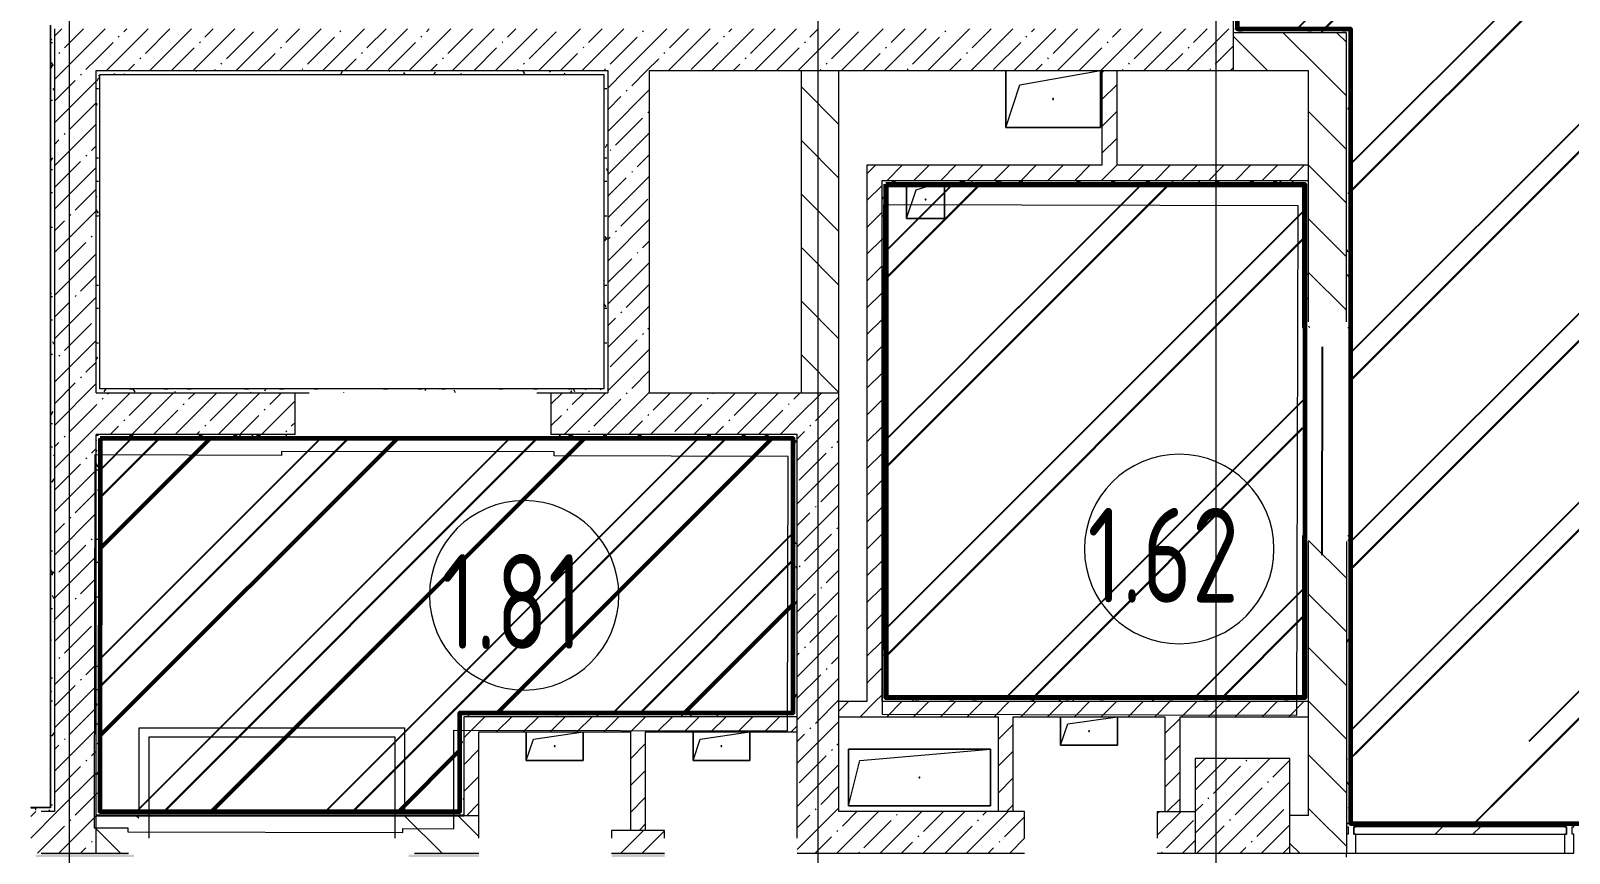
# Model space of a CAD drawing. Header units: millimetres. Extents: x -213911 to 415037, y -3642 to 107391.
# Drawn here: x 94520 to 102639, y 13264 to 17604 of the extents above; entities that cross this region are included whole.
import ezdxf

# ---------------------------------------------------------------- set-up
doc = ezdxf.new("R2010")
doc.units = ezdxf.units.MM
for name, color, linetype, lineweight in [('2)CF1', 5, 'Continuous', 30), ('7.2)Грильято', 3, 'Continuous', 50), ('7.20) Демонтаж монтаж', 5, 'Continuous', 60), ('7.5.2) Окраска опуска белая', 220, 'Continuous', 60), ('A-AREA-BNDY', 7, 'Continuous', 5), ('A-AREA-IDEN', 7, 'Continuous', 9), ('A-FLOR', 7, 'Continuous', 9), ('A-GENM', 7, 'Continuous', 9), ('A-GLAZ-CURT', 7, 'Continuous', 9), ('A-GLAZ-CURT-1', 7, 'Continuous', 5), ('A-GLAZ-CURT-2', 7, 'Continuous', 20), ('A-GLAZ-CWMG', 7, 'Continuous', 9), ('A-GLAZ-CWMG-1', 7, 'Continuous', 20), ('A-WALL', 7, 'Continuous', 5), ('I-WALL', 7, 'Continuous', 5), ('S-COLS', 7, 'Continuous', 9), ('S-COLS-1', 7, 'Continuous', 5), ('Оси', 7, 'Continuous', 9)]:
    doc.layers.add(name, color=color, linetype=linetype, lineweight=lineweight)
doc.layers.add('3) CF3 монтаж', color=152, linetype='Continuous')
doc.layers.add('A-WALL-1', color=9, linetype='Continuous', lineweight=5, true_color=0x808080)
doc.layers.add('A-WALL-FNSH-1', color=9, linetype='Continuous', lineweight=5, true_color=0x808080)
doc.styles.get("Standard").update_dxf_attribs({"font": 'arial.ttf'})
doc.styles.add('СПДС', font='ГОСТ тип А.ttf', dxfattribs={"width": 0.9})
pattern_1 = [(45, (64.7, -136.06), (-114.04925, 114.04925), []), (45, (178.75, -136.06), (-114.04925, 114.04925), [201.612, -40.322, 6.706, -33.617])]
pattern_2 = [(135, (64.7, -136.06), (-141.42136, -141.42136), [])]
pattern_3 = [(45, (64.7, -136.06), (-70.71068, 70.71068), [])]
pattern_4 = [(0, (64.7, -136.06), (243.84, 60.96), [20.117, -162.763, 20.117, -162.763, -975.36]), (0, (64.7, -136.06), (243.84, 60.96), [-365.76, 20.117, -345.643, 20.117, -162.763, -426.72]), (0, (64.7, -136.06), (243.84, 60.96), [-914.4, 20.117, -101.803, 20.117, -284.683]), (120, (156.14, -105.58), (-174.71291, 180.691634), [20.117, -162.763, 20.117, -162.763, -975.36]), (120, (156.14, -105.58), (-174.71291, 180.691634), [-365.76, 20.117, -345.643, 20.117, -162.763, -426.72]), (120, (156.14, -105.58), (-174.71291, 180.691634), [-914.4, 20.117, -101.803, 20.117, -284.683]), (240, (186.62, 16.34), (-69.12709, -241.651634), [20.117, -162.763, 20.117, -162.763, -975.36]), (240, (186.62, 16.34), (-69.12709, -241.651634), [-365.76, 20.117, -345.643, 20.117, -162.763, -426.72]), (240, (186.62, 16.34), (-69.12709, -241.651634), [-914.4, 20.117, -101.803, 20.117, -284.683])]
pattern_5 = [(45, (1705.15, -22074.2), (-498.4042, 498.4042), [])]

# ---------------------------------------------------------------- blocks, each defined once
blk = doc.blocks.new('Прямоугольный импост - Импост структурный с накладкой - 160мм Темный-V110-Объем проектирования 1 этажа')
at = {"layer": 'A-GLAZ-CWMG-1'}
for p, q in [((-50, 0), (-50, 17)), ((-50, 17), (0, 17)), ((-40, 0), (-50, 0)), ((-40, -40), (-40, 0)), ((0, 0), (-10, 0)), ((-10, 0), (-10, -40)), ((0, 17), (0, 0)), ((-50, -140), (-50, -40)), ((-50, -40), (-40, -40)), ((-10, -40), (0, -40)), ((0, -40), (0, -140)), ((0, -140), (-50, -140))]:
    blk.add_line(p, q, dxfattribs=at)
blk = doc.blocks.new('Системная панель - Стекло - 40мм-32352614-Объем проектирования 1 этажа')
at = {"layer": 'A-GLAZ-CURT-1'}
h = blk.add_hatch(dxfattribs=at)
h.set_pattern_fill('FP_130', color=256, style=0, pattern_type=2)
h.set_pattern_definition([(225, (102198.5, 13340), (565.6854, -565.6854), [400, -1200]), (225, (102598.5, 13540), (565.6854, -565.6854), [1200, -400]), (225, (101798.5, 13740), (565.6854, -565.6854), [400, -1200])])
h.paths.add_polyline_path([(560.5, 40), (-560.5, 40), (-560.5, 0), (560.5, 0)])
at = {"layer": 'A-GLAZ-CURT-2'}
for p, q in [((560.5, 40), (-560.5, 40)), ((-560.5, 40), (-560.5, 0)), ((560.5, 0), (560.5, 40)), ((-560.5, 0), (560.5, 0))]:
    blk.add_line(p, q, dxfattribs=at)
blk = doc.blocks.new('Прямоугольный импост - Импост структурный с накладкой - 160мм Темный-32352612-Объем проектирования 1 этажа')
at = {"layer": 'A-GLAZ-CWMG'}
for p, q in [((101448, 13557), (102549, 13557)), ((101448, 13400), (102549, 13400))]:
    blk.add_line(p, q, dxfattribs=at)
blk = doc.blocks.new('Прямоугольный импост - Импост структурный с накладкой - 160мм Темный-V111-Объем проектирования 1 этажа')
at = {"layer": 'A-GLAZ-CWMG-1'}
for p, q in [((-25, 0), (-25, 17)), ((-25, 17), (25, 17)), ((-15, 0), (-25, 0)), ((-15, -40), (-15, 0)), ((25, 0), (15, 0)), ((15, 0), (15, -40)), ((25, 17), (25, 0)), ((-25, -140), (-25, -40)), ((-25, -40), (-15, -40)), ((15, -40), (25, -40)), ((25, -40), (25, -140)), ((25, -140), (-25, -140))]:
    blk.add_line(p, q, dxfattribs=at)
blk = doc.blocks.new('GM_Отверстие прямоугольное _в плите_ - Отверстие-21606279-Объем проектирования 1 этажа')
at = {"layer": 'A-GENM'}
for p, q in [((-375, -150), (-375, 150)), ((-375, 150), (375, 150)), ((375, 150), (-375, 150)), ((-375, 150), (-375, -150)), ((-375, -150), (-315, 90)), ((-315, 90), (375, 150)), ((375, 150), (375, -150)), ((375, -150), (375, 150)), ((375, -150), (-375, -150)), ((-375, -150), (375, -150))]:
    blk.add_line(p, q, dxfattribs=at)
for start, end in [(360, 180), (180, 360)]:
    blk.add_arc((0, 0), 2.5, start, end, dxfattribs=at)
blk = doc.blocks.new('GM_Отверстие прямоугольное _в плите_ - Отверстие-21610241-Объем проектирования 1 этажа')
at = {"layer": 'A-GENM'}
for p, q in [((-250, -150), (-250, 150)), ((-250, 150), (-250, -150)), ((-175, 75), (250, 150)), ((250, 150), (250, -150)), ((250, -150), (250, 150)), ((-250, -150), (-175, 75)), ((250, -150), (-250, -150)), ((-250, -150), (250, -150))]:
    blk.add_line(p, q, dxfattribs=at)
for start, end in [(360, 180), (180, 360)]:
    blk.add_arc((0, 0), 2.5, start, end, dxfattribs=at)
blk = doc.blocks.new('GM_Отверстие прямоугольное _в плите_ - Отверстие-V127-Объем проектирования 1 этажа')
at = {"layer": 'A-GENM'}
for p, q in [((-100, -100), (-100, 69)), ((-100, 69), (-100, -100)), ((-100, -100), (-50, 50)), ((-50, 50), (7, 69)), ((100, 69), (100, -100)), ((100, -100), (100, 69)), ((100, -100), (-100, -100)), ((-100, -100), (100, -100))]:
    blk.add_line(p, q, dxfattribs=at)
for start, end in [(360, 180), (180, 360)]:
    blk.add_arc((0, 0), 2.5, start, end, dxfattribs=at)
blk = doc.blocks.new('GM_Отверстие прямоугольное _в плите_ - Отверстие-21620300-Объем проектирования 1 этажа')
at = {"layer": 'A-GENM'}
for p, q in [((-150, -75), (-150, 75)), ((-150, 75), (-150, -75)), ((-150, -75), (-112.5, 37.5)), ((-112.5, 37.5), (150, 75)), ((150, 75), (150, -75)), ((150, -75), (150, 75)), ((150, -75), (-150, -75)), ((-150, -75), (150, -75))]:
    blk.add_line(p, q, dxfattribs=at)
for start, end in [(360, 180), (180, 360)]:
    blk.add_arc((0, 0), 2.5, start, end, dxfattribs=at)
blk = doc.blocks.new('BSC_Колонна _Прямоугольная - 500х500-17857564-Объем проектирования 1 этажа')
at = {"layer": 'S-COLS-1'}
h = blk.add_hatch(dxfattribs=at)
h.set_pattern_fill('FP_181', color=256, style=0, pattern_type=2)
h.set_pattern_definition([(45, (-100850, -13650), (-114.04925, 114.04925), []), (45, (-100735.95, -13650), (-114.04925, 114.04925), [201.613, -40.323, 6.706, -33.617])])
h.paths.add_polyline_path([(250, -250), (250, 250), (-250, 250), (-250, -250), (-82.7, -250)])
for p, q in [((250, 250), (-250, 250)), ((-250, 250), (-250, -250)), ((250, -250), (250, 250)), ((-250, -250), (250, -250))]:
    blk.add_line(p, q, dxfattribs=at)
blk = doc.blocks.new('Марка_Помещения - Номер-25198446-Объем проектирования 1 этажа')
at = {"layer": 'A-AREA-IDEN'}
for start, end in [(360, 180), (180, 360)]:
    blk.add_arc((0, 0), 2.5, start, end, dxfattribs=at)

msp = doc.modelspace()

# ---------------------------------------------------------------- hatches: boundary and pattern name
at = {"layer": '2)CF1'}
h = msp.add_hatch(dxfattribs=at)
h.set_pattern_fill('ANSI31', color=256, scale=222)
h.paths.add_polyline_path([(117765.4, 16067), (110485.5, 16067), (110485.5, 18963.9), (100913.2, 18963.9), (100913.2, 17613.9), (101462.7, 17593.9), (101511.7, 13502), (105598.3, 13552.6), (105614.7, 13864.9), (106135.7, 13863.9), (106135.7, 13559.3), (109914.7, 13606.1), (109914.7, 13864.9), (110485.5, 13864.9), (110485.5, 13573.4), (117765.4, 13573.4)])
h = msp.add_hatch(dxfattribs=at)
h.set_pattern_fill('ANSI31', color=256, scale=222)
h.paths.add_polyline_path([(98543.7, 15452.9), (96783.7, 15452.9), (96783.7, 14004.9), (98543.7, 14004.9)])
h.paths.add_polyline_path([(96783.7, 15452.9), (94885.7, 15452.9), (94885.7, 13484.9), (95064.7, 13484.9), (96514.7, 13484.1), (96514.7, 13484.9), (96783.7, 13484.9)])
at = {"layer": '3) CF3 монтаж'}
h = msp.add_hatch(dxfattribs=at)
h.set_pattern_fill('ANSI31', color=256, scale=222, style=0)
h.set_pattern_definition(pattern_5)
h.paths.add_polyline_path([(116191.6, 13475.5), (117461.5, 13475.5), (117595.8, 13511.6), (117595.9, 13475.5), (117860.6, 13475.5), (117860.6, 13740.3), (117824.2, 13740.3), (117860.6, 13875.5), (117860.6, 16084.5), (116191.1, 16084.5), (116191.1, 13475.5)])
h.paths.add_polyline_path([(115613.2, 13855.5), (115650.6, 13855.5), (115650.6, 14120.3), (115613.2, 14120.3), (115649.4, 14255.5), (115650.6, 14250.9), (115650.6, 16148.5), (111140.6, 16148.5), (111140.6, 13855.5), (115250.5, 13855.5), (115384.8, 13891.6), (115384.9, 13855.5)])
h.paths.add_polyline_path([(106140.6, 13855.5), (110200.5, 13855.5), (110334.8, 13891.6), (110334.9, 13855.5), (110599.6, 13855.5), (110599.6, 14120.3), (110563.2, 14120.3), (110599.6, 14255.5), (110599.6, 18975.5), (106140.6, 18975.5), (106140.6, 15438.7)])
h.paths.add_polyline_path([(105199.6, 13855.5), (105200.5, 13855.5), (105334.8, 13891.6), (105334.9, 13855.5), (105600.6, 13855.5), (105600.6, 14120.3), (105563.2, 14120.3), (105599.4, 14255.5), (105600.6, 14250.9), (105600.6, 18975.5), (100890.6, 18975.5), (100890.6, 17605.5), (101488.6, 17605.5), (101488.6, 13855.5), (104545.7, 13855.5)])
h = msp.add_hatch(dxfattribs=at)
h.set_pattern_fill('ANSI31', color=256, scale=222, style=0)
h.set_pattern_definition(pattern_5)
h.paths.add_polyline_path([(95070.6, 13475.5), (96789.6, 13476.5), (96788.9, 13596.5), (96752.5, 13731.7), (96789.6, 13731.8), (96789.6, 13996.5), (97053.4, 13996.5), (97053.4, 14032.9), (97188.6, 13996.5), (98549.6, 13996.5), (98549.6, 15444.5), (94891.6, 15444.5), (94891.6, 13476.5), (95070.6, 13476.5)])
h.paths.add_polyline_path([(96523.9, 13960.1), (96388.6, 13996.3), (96523.8, 14032.6)])
h.paths.add_polyline_path([(96752.2, 14261.3), (96788.4, 14396.5), (96824.7, 14261.3)])
at = {"layer": '7.2)Грильято'}
h = msp.add_hatch(dxfattribs=at)
h.set_pattern_fill('ANSI31', color=256, scale=220)
h.paths.add_polyline_path([(94885.7, 15452.9), (94884.7, 13484.9), (96784.7, 13483.9), (96784.7, 14004.9), (98543.7, 14004.9), (98543.7, 15452.9)])
at = {"layer": '7.20) Демонтаж монтаж', "lineweight": 25}
h = msp.add_hatch(dxfattribs=at)
h.set_pattern_fill('ANSI31', color=256, scale=222)
h.paths.add_polyline_path([(101512.7, 13420.9), (105614.7, 13420.9), (105614.7, 13843.9), (106114.7, 13843.9), (106114.7, 13463.9), (109894.7, 13463.9), (109893.7, 13864.9), (111135.7, 13864.9), (111134.7, 13450.4), (115644.2, 13463.9), (115644.2, 13863.9), (116185.7, 13864.9), (116185.7, 13484.9), (117853.7, 13484.9), (117854.7, 16093.9), (110774.7, 16093.9), (110774.7, 18442.9), (110592.7, 18442.9), (110593.7, 20548.1), (100885.7, 20548.1), (100885.7, 17614.9), (101483.7, 17614.9), (101483.7, 13420.9)])
h = msp.add_hatch(dxfattribs=at)
h.set_pattern_fill('ANSI31', color=256, scale=222)
h.paths.add_polyline_path([(94885.7, 15452.9), (94884.7, 13484.9), (96784.7, 13483.9), (96784.7, 14004.9), (98543.7, 14004.9), (98543.7, 15452.9)])
at = {"layer": 'I-WALL'}
h = msp.add_hatch(dxfattribs=at)
h.set_pattern_fill('FP_191', color=256, style=0, pattern_type=2)
h.set_pattern_definition(pattern_4)
h.paths.add_polyline_path([(94644.7, 13503.9), (94642.8, 17633.9), (94624.7, 17633.9), (94624.7, 13504.9), (94642.8, 13504)])
h = msp.add_hatch(dxfattribs=at)
h.set_pattern_fill('FP_1', color=256, style=0, pattern_type=2)
h.set_pattern_definition(pattern_1)
h.paths.add_polyline_path([(94644.7, 13483.9), (94864.7, 13483.9), (94864.7, 17613.9), (94644.7, 17613.9), (94644.7, 13636.4)])
h = msp.add_hatch(dxfattribs=at)
h.set_pattern_fill('FP_1', color=256, style=0, pattern_type=2)
h.set_pattern_definition(pattern_1)
h.paths.add_polyline_path([(95826.8, 17393.9), (100864.7, 17393.9), (100864.7, 17613.9), (94864.7, 17613.9), (94864.7, 17393.9), (95821.7, 17393.9)])
h = msp.add_hatch(dxfattribs=at)
h.set_pattern_fill('FP_191', color=256, style=0, pattern_type=2)
h.set_pattern_definition(pattern_4)
h.paths.add_polyline_path([(101262.7, 17593.9), (101462.7, 17593.9), (101462.4, 17613.9), (100884.7, 17613), (100864.7, 17593.9), (101235.7, 17593.9)])
h.paths.add_polyline_path([(100864.7, 17593.9), (100884.7, 17613.9), (100864.7, 17613.9), (100864.7, 17597.6)])
h = msp.add_hatch(dxfattribs=at)
h.set_pattern_fill('FP_23', color=256, style=0, pattern_type=2)
h.set_pattern_definition(pattern_2)
h.paths.add_polyline_path([(101003.4, 17393.9), (101462.7, 17393.9), (101462.7, 17593.9), (100864.7, 17593.9), (100864.7, 17393.9)])
h = msp.add_hatch(dxfattribs=at)
h.set_pattern_fill('FP_191', color=256, style=0, pattern_type=2)
h.set_pattern_definition(pattern_4)
h.paths.add_polyline_path([(101479.2, 13420.9), (101482.7, 13420.9), (101482.7, 14913.9), (101470.7, 14913.9), (101470.7, 14908.9), (101462.7, 14908.9), (101462.7, 13420.9)])
h.paths.add_polyline_path([(101470.7, 16038.9), (101482.7, 16038.9), (101482.7, 17613.9), (101462.7, 17613.9), (101462.7, 16068.9), (101470.7, 16068.9)])
h = msp.add_hatch(dxfattribs=at)
h.set_pattern_fill('FP_191', color=256, style=0, pattern_type=2)
h.set_pattern_definition(pattern_4)
h.paths.add_polyline_path([(94864.7, 17373.9), (97544.7, 17373.9), (97544.7, 17393.9), (94864.7, 17393.9)])
h = msp.add_hatch(dxfattribs=at)
h.set_pattern_fill('FP_191', color=256, style=0, pattern_type=2)
h.set_pattern_definition(pattern_4)
h.paths.add_polyline_path([(97544.7, 15713.9), (97564.7, 15713.9), (97564.7, 17393.9), (97544.7, 17393.9), (97544.7, 16816.4)])
h = msp.add_hatch(dxfattribs=at)
h.set_pattern_fill('FP_1', color=256, style=0, pattern_type=2)
h.set_pattern_definition(pattern_1)
h.paths.add_polyline_path([(97564.7, 15693.9), (97784.7, 15693.9), (97784.7, 17393.9), (97564.7, 17393.9), (97564.7, 16816.4)])
h = msp.add_hatch(dxfattribs=at)
h.set_pattern_fill('FP_23', color=256, style=0, pattern_type=2)
h.set_pattern_definition(pattern_2)
h.paths.add_polyline_path([(98584.7, 15693.9), (98784.7, 15693.9), (98784.7, 17393.9), (98584.7, 17393.9), (98584.7, 16816.4)])
h = msp.add_hatch(dxfattribs=at)
h.set_pattern_fill('FP_22', color=256, style=0, pattern_type=2)
h.set_pattern_definition(pattern_3)
h.paths.add_polyline_path([(100172.7, 16893.9), (100252.7, 16893.9), (100252.7, 17393.9), (100172.7, 17393.9), (100172.7, 16900.3)])
h = msp.add_hatch(dxfattribs=at)
h.set_pattern_fill('FP_23', color=256, style=0, pattern_type=2)
h.set_pattern_definition(pattern_2)
h.paths.add_polyline_path([(101462.7, 13463.9), (101462.7, 14938.9), (101262.7, 14938.9), (101262.7, 13463.9)])
h.paths.add_polyline_path([(101262.7, 16038.9), (101462.7, 16038.9), (101462.7, 17393.9), (101262.7, 17393.9), (101262.7, 16068.9)])
h = msp.add_hatch(dxfattribs=at)
h.set_pattern_fill('FP_191', color=256, style=0, pattern_type=2)
h.set_pattern_definition(pattern_4)
h.paths.add_polyline_path([(94864.7, 15693.9), (94884.7, 15693.9), (94884.7, 17373.9), (94864.7, 17373.9), (94864.7, 15713.9)])
h = msp.add_hatch(dxfattribs=at)
h.set_pattern_fill('FP_22', color=256, style=0, pattern_type=2)
h.set_pattern_definition(pattern_3)
h.paths.add_polyline_path([(98932.7, 14063.9), (99012.7, 14063.9), (99012.7, 16893.9), (98932.7, 16893.9), (98932.7, 14083.9)])
h = msp.add_hatch(dxfattribs=at)
h.set_pattern_fill('FP_22', color=256, style=0, pattern_type=2)
h.set_pattern_definition(pattern_3)
h.paths.add_polyline_path([(99032.7, 16813.9), (101262.7, 16813.9), (101262.7, 16893.9), (99012.7, 16893.9), (99012.7, 16813.9)])
h = msp.add_hatch(dxfattribs=at)
h.set_pattern_fill('FP_191', color=256, style=0, pattern_type=2)
h.set_pattern_definition(pattern_4)
h.paths.add_polyline_path([(99012.7, 16793.9), (101242.7, 16793.9), (101242.7, 16813.9), (99012.7, 16813.9), (99012.7, 16800.8)])
h = msp.add_hatch(dxfattribs=at)
h.set_pattern_fill('FP_191', color=256, style=0, pattern_type=2)
h.set_pattern_definition(pattern_4)
h.paths.add_polyline_path([(101256, 14083.9), (101262.7, 14083.9), (101262.6, 14908.9), (101254.7, 14908.9), (101254.7, 14913.9), (101242.7, 14913.9), (101242.7, 14083.9)])
h.paths.add_polyline_path([(101254.7, 16038.9), (101254.7, 16068.9), (101262.7, 16068.9), (101262.7, 16813.9), (101242.7, 16813.9), (101242.7, 16038.9)])
h = msp.add_hatch(dxfattribs=at)
h.set_pattern_fill('FP_191', color=256, style=0, pattern_type=2)
h.set_pattern_definition(pattern_4)
h.paths.add_polyline_path([(99012.7, 14063.9), (99032.7, 14063.9), (99032.7, 16793.9), (99012.7, 16793.9), (99012.7, 14083.9)])
h = msp.add_hatch(color=256, dxfattribs=at)
h.paths.add_polyline_path([(99043.7, 16793.9), (99032.7, 16793.8), (99032.7, 16782.9), (99040.9, 16791.1)])
h.paths.add_polyline_path([(100864.7, 16782.9), (101242.7, 16782.9), (101242.7, 16793.9), (99043.7, 16793.9), (99045.8, 16782.9), (100832, 16782.9)])
for points in [[(99032.7, 14083.9), (99043.7, 14083.9), (99043.7, 16793.9), (99032.7, 16782.9), (99032.7, 14094.9)], [(101242.7, 14083.9), (101242.7, 14094.9), (99043.7, 14094.9), (99043.7, 14083.9), (101231.7, 14083.9)]]:
    msp.add_hatch(color=256, dxfattribs=at).paths.add_polyline_path(points)
h = msp.add_hatch(color=256, dxfattribs=at)
h.paths.add_polyline_path([(101231.7, 14094.9), (101242.7, 14094.9), (101242.7, 14938.9), (101231.7, 14938.9), (101231.7, 14696.4)])
h.paths.add_polyline_path([(101231.7, 16038.9), (101242.7, 16038.9), (101242.7, 16782.9), (101231.7, 16782.9), (101231.7, 16042.7)])
h = msp.add_hatch(dxfattribs=at)
h.set_pattern_fill('FP_1', color=256, style=0, pattern_type=2)
h.set_pattern_definition(pattern_1)
h.paths.add_polyline_path([(97784.7, 15473.9), (98564.7, 15473.9), (98564.7, 15693.9), (97264.7, 15693.9), (97264.7, 15473.9), (97564.7, 15473.9)])
h.paths.add_polyline_path([(95869.7, 15473.9), (95914.7, 15473.9), (95914.7, 15693.9), (94864.7, 15693.9), (94864.7, 15473.9), (95859.7, 15473.9)])
h = msp.add_hatch(dxfattribs=at)
h.set_pattern_fill('FP_191', color=256, style=0, pattern_type=2)
h.set_pattern_definition(pattern_4)
h.paths.add_polyline_path([(97564.7, 15693.9), (97564.7, 15713.9), (94884.7, 15713.9), (94884.7, 15693.9), (97264.7, 15693.9)])
h = msp.add_hatch(dxfattribs=at)
h.set_pattern_fill('FP_1', color=256, style=0, pattern_type=2)
h.set_pattern_definition(pattern_1)
h.paths.add_polyline_path([(98564.7, 13483.9), (98784.7, 13483.9), (98784.7, 15693.9), (98564.7, 15693.9), (98564.7, 13636.4)])
h = msp.add_hatch(dxfattribs=at)
h.set_pattern_fill('FP_191', color=256, style=0, pattern_type=2)
h.set_pattern_definition(pattern_4)
h.paths.add_polyline_path([(94864.7, 13463.9), (94884.7, 13463.9), (94884.7, 13483.9)])
h.paths.add_polyline_path([(94864.7, 13463.9), (94884.7, 13484.9), (94884.7, 15473.9), (94864.7, 15473.9), (94864.7, 13483.9)])
h = msp.add_hatch(dxfattribs=at)
h.set_pattern_fill('FP_191', color=256, style=0, pattern_type=2)
h.set_pattern_definition(pattern_4)
h.paths.add_polyline_path([(98564.7, 15453.9), (98564.7, 15473.9), (97309.7, 15473.9), (97309.7, 15453.9), (98544.7, 15453.9)])
h.paths.add_polyline_path([(95440.4, 15453.9), (95869.7, 15453.9), (95869.7, 15473.9), (94884.7, 15473.9), (94885.7, 15453.9), (95423.7, 15453.9)])
h = msp.add_hatch(dxfattribs=at)
h.set_pattern_fill('FP_191', color=256, style=0, pattern_type=2)
h.set_pattern_definition(pattern_4)
h.paths.add_polyline_path([(98564.7, 13983.9), (98564.7, 15453.9), (98544.7, 15452.9), (98544.7, 13983.9)])
h = msp.add_hatch(dxfattribs=at)
h.set_pattern_fill('FP_22', color=256, style=0, pattern_type=2)
h.set_pattern_definition(pattern_3)
h.paths.add_polyline_path([(100504.7, 13983.9), (101262.7, 13983.9), (101262.7, 14063.9), (98784.7, 14063.9), (98784.7, 13983.9), (99704.7, 13983.9)])
h = msp.add_hatch(dxfattribs=at)
h.set_pattern_fill('FP_191', color=256, style=0, pattern_type=2)
h.set_pattern_definition(pattern_4)
h.paths.add_polyline_path([(100832, 14063.9), (101262.7, 14063.9), (101262.7, 14083.9), (99032.7, 14083.9), (99032.7, 14063.9), (100664.7, 14063.9)])
h = msp.add_hatch(dxfattribs=at)
h.set_pattern_fill('FP_191', color=256, style=0, pattern_type=2)
h.set_pattern_definition(pattern_4)
h.paths.add_polyline_path([(96784.7, 13983.9), (98544.7, 13983.9), (98543.7, 14003.9), (96784.7, 14003.9)])
h = msp.add_hatch(dxfattribs=at)
h.set_pattern_fill('FP_191', color=256, style=0, pattern_type=2)
h.set_pattern_definition(pattern_4)
h.paths.add_polyline_path([(96804.7, 13463.9), (96804.7, 13983.9), (96784.7, 13983.7), (96784.7, 13463.9)])
h = msp.add_hatch(dxfattribs=at)
h.set_pattern_fill('FP_22', color=256, style=0, pattern_type=2)
h.set_pattern_definition(pattern_3)
h.paths.add_polyline_path([(96804.7, 13463.9), (96884.7, 13463.9), (96884.7, 13983.9), (96804.7, 13983.9), (96804.7, 13636.4)])
h = msp.add_hatch(dxfattribs=at)
h.set_pattern_fill('FP_22', color=256, style=0, pattern_type=2)
h.set_pattern_definition(pattern_3)
h.paths.add_polyline_path([(96884.7, 13903.9), (98564.7, 13903.9), (98564.7, 13983.9), (96884.7, 13983.9)])
h = msp.add_hatch(dxfattribs=at)
h.set_pattern_fill('FP_22', color=256, style=0, pattern_type=2)
h.set_pattern_definition(pattern_3)
h.paths.add_polyline_path([(99624.7, 13483.9), (99704.7, 13483.9), (99704.7, 13983.9), (99624.7, 13983.9), (99624.7, 13636.4)])
h = msp.add_hatch(dxfattribs=at)
h.set_pattern_fill('FP_22', color=256, style=0, pattern_type=2)
h.set_pattern_definition(pattern_3)
h.paths.add_polyline_path([(100584.7, 13483.9), (100584.7, 13983.9), (100504.7, 13983.9), (100504.7, 13483.9)])
h = msp.add_hatch(dxfattribs=at)
h.set_pattern_fill('FP_22', color=256, style=0, pattern_type=2)
h.set_pattern_definition(pattern_3)
h.paths.add_polyline_path([(97764.7, 13383.9), (97764.7, 13903.9), (97684.7, 13903.9), (97684.7, 13383.9), (97737.4, 13383.9)])
h = msp.add_hatch(dxfattribs=at)
h.set_pattern_fill('FP_1', color=256, style=0, pattern_type=2)
h.set_pattern_definition(pattern_1)
h.paths.add_polyline_path([(94864.7, 13263.9), (94864.7, 13483.9), (94519.7, 13483.9), (94519.7, 13263.9), (94644.7, 13263.9)])
h.paths.add_polyline_path([(93064.7, 13263.9), (93119.7, 13263.9), (93119.7, 13483.9), (92874.7, 13483.9), (92874.7, 13263.9)])
h = msp.add_hatch(dxfattribs=at)
h.set_pattern_fill('FP_191', color=256, style=0, pattern_type=2)
h.set_pattern_definition(pattern_4)
h.paths.add_polyline_path([(94642.8, 13483.9), (94644.7, 13483.9), (94642.8, 13503.9), (94544.7, 13503.9), (94544.7, 13491.9), (94574.7, 13491.4), (94574.7, 13483.9), (94624.7, 13483.9)])
h = msp.add_hatch(dxfattribs=at)
h.set_pattern_fill('FP_191', color=256, style=0, pattern_type=2)
h.set_pattern_definition(pattern_4)
h.paths.add_polyline_path([(96783.9, 13463.9), (96784.7, 13463.9), (96783.7, 13483.9), (96514.7, 13483.9), (96514.7, 13471.9), (96544.7, 13471.9), (96544.7, 13463.9), (96705.9, 13463.9)])
h.paths.add_polyline_path([(95034.7, 13463.9), (95034.7, 13471.9), (95064.7, 13471.9), (95064.7, 13483.9), (94885.7, 13483.9), (94884.7, 13463.9), (95025.7, 13463.9)])
h = msp.add_hatch(dxfattribs=at)
h.set_pattern_fill('FP_1', color=256, style=0, pattern_type=2)
h.set_pattern_definition(pattern_1)
h.paths.add_polyline_path([(100464.7, 13263.9), (100664.7, 13263.9), (100664.7, 13483.9), (100464.7, 13483.9), (100464.7, 13310.9)])
h.paths.add_polyline_path([(98564.7, 13263.9), (99764.7, 13263.9), (99764.7, 13483.9), (98564.7, 13483.9), (98564.7, 13343.9)])
h = msp.add_hatch(dxfattribs=at)
h.set_pattern_fill('FP_23', color=256, style=0, pattern_type=2)
h.set_pattern_definition(pattern_2)
h.paths.add_polyline_path([(96705.9, 13263.9), (96884.7, 13263.9), (96884.7, 13463.9), (96489.7, 13463.9), (96489.7, 13263.9), (96544.7, 13263.9)])
h.paths.add_polyline_path([(95034.7, 13263.9), (95089.7, 13263.9), (95089.7, 13463.9), (94864.7, 13463.9), (94864.7, 13263.9), (94984, 13263.9)])
h = msp.add_hatch(dxfattribs=at)
h.set_pattern_fill('FP_23', color=256, style=0, pattern_type=2)
h.set_pattern_definition(pattern_2)
h.paths.add_polyline_path([(110614.7, 13263.9), (110614.7, 13463.9), (109893.7, 13463.9), (109894.7, 13263.9), (110115.8, 13263.9)])
h.paths.add_polyline_path([(106114.7, 13263.9), (106674.7, 13263.9), (106674.7, 13463.9), (106114.7, 13463.9)])
h.paths.add_polyline_path([(105614.7, 13263.9), (105614.7, 13463.9), (105464.7, 13463.9), (105464.7, 13263.9), (105594.7, 13263.9)])
h.paths.add_polyline_path([(101462.7, 13263.9), (101462.7, 13463.9), (101164.7, 13463.9), (101164.7, 13263.9), (101262.7, 13263.9)])
h = msp.add_hatch(dxfattribs=at)
h.set_pattern_fill('FP_79', color=256, style=0, pattern_type=2)
h.set_pattern_definition([(45, (64.7, -136.06), (-171.0739, 171.0739), []), (45, (178.75, -136.06), (-171.0739, 171.0739), [])])
h.paths.add_polyline_path([(97737.4, 13263.9), (97864.7, 13263.9), (97864.7, 13383.9), (97584.7, 13383.9), (97584.7, 13263.9), (97684.7, 13263.9)])
h = msp.add_hatch(dxfattribs=at)
h.set_pattern_fill('FP_191', color=256, style=0, pattern_type=2)
h.set_pattern_definition(pattern_4)
h.paths.add_polyline_path([(97584.7, 13243.9), (97864.7, 13243.9), (97864.7, 13263.9), (97584.7, 13263.9)])
h.paths.add_polyline_path([(96884.7, 13243.9), (96884.7, 13263.9), (96544.7, 13263.9), (96544.7, 13255.9), (96514.7, 13255.9), (96514.7, 13243.9), (96804.7, 13243.9)])
h.paths.add_polyline_path([(92314.7, 13243.9), (93094.7, 13243.9), (93094.7, 13255.9), (93064.7, 13255.9), (93064.7, 13263.9), (92344.7, 13263.9), (92344.7, 13255.9), (92314.7, 13255.9)])
h.paths.add_polyline_path([(89694.7, 13243.9), (91364.7, 13243.9), (91364.7, 13255.9), (91334.7, 13255.9), (91334.7, 13263.9), (89454.7, 13263.9), (89454.7, 13255.9), (89424.7, 13255.9), (89424.7, 13243.9), (89614.7, 13243.9)])
h.paths.add_polyline_path([(94624.7, 13243.9), (95064.7, 13243.9), (95064.7, 13255.9), (95034.7, 13255.9), (95034.7, 13263.9), (94574.7, 13263.9), (94574.7, 13255.9), (94544.7, 13255.9), (94544.7, 13243.9)])
h.paths.add_polyline_path([(84931.1, 13243.9), (85204.7, 13243.9), (85204.7, 13255.9), (85174.7, 13255.9), (85174.7, 13263.9), (82778.7, 13263.9), (82778.7, 13243.9), (84814.7, 13243.9)])
h.paths.add_polyline_path([(86334.7, 13243.9), (86683.1, 13243.9), (86683.1, 13263.9), (86184.7, 13263.9), (86184.7, 13255.9), (86154.7, 13255.9), (86154.7, 13243.9)])
h.paths.add_polyline_path([(87383.1, 13243.9), (87564.7, 13243.9), (87564.7, 13263.9), (87383.1, 13263.9)])
h.paths.add_polyline_path([(88314.7, 13243.9), (88474.7, 13243.9), (88474.7, 13255.9), (88444.7, 13255.9), (88444.7, 13263.9), (88264.7, 13263.9), (88264.7, 13243.9)])

# ---------------------------------------------------------------- linework, layer by layer
msp.add_lwpolyline([(101334.1, 14836.6), (101336.7, 15936.6)])
at = {"layer": '2)CF1'}
msp.add_lwpolyline([(94864.7, 13463.9), (96804.7, 13463.9)], dxfattribs=at)
at = {"layer": '7.2)Грильято'}
msp.add_lwpolyline([(94885.7, 15452.9), (94884.7, 13484.9), (96784.7, 13483.9), (96784.7, 14004.9), (98543.7, 14004.9), (98543.7, 15452.9)], close=True, dxfattribs=at)
at = {"layer": '7.5.2) Окраска опуска белая'}
for points in [[(101512.7, 13420.9), (105614.7, 13420.9), (105614.7, 13843.9), (106114.7, 13843.9), (106114.7, 13463.9), (109894.7, 13463.9), (109893.7, 13864.9), (111135.7, 13864.9), (111134.7, 13450.4), (115644.2, 13463.9), (115644.2, 13863.9), (116185.7, 13864.9), (116185.7, 13484.9), (117853.7, 13484.9), (117854.7, 16093.9), (110774.7, 16093.9), (110774.7, 18442.9), (110592.7, 18442.9), (110593.7, 20548.1), (100885.7, 20548.1), (100885.7, 17614.9), (101483.7, 17614.9), (101483.7, 13420.9)], [(94885.7, 15452.9), (94884.7, 13484.9), (96784.7, 13483.9), (96784.7, 14004.9), (98543.7, 14004.9), (98543.7, 15452.9)]]:
    msp.add_lwpolyline(points, close=True, dxfattribs=at)
at = {"layer": 'A-AREA-BNDY', "flags": 128}
for points in [[(101207.4, 16680.9), (99019.4, 16686.1), (99013.1, 13998.1), (101201.1, 13993)], [(97282.3, 15360.2), (97282.4, 15381.2), (95842.4, 15384.5), (95842.3, 15363.5), (94858.3, 15365.8), (94853.7, 13397.8), (95032.7, 13397.4), (95032.6, 13376.4), (96482.6, 13373), (96482.7, 13394), (96751.7, 13393.4), (96752.9, 13913.4), (98512.9, 13909.3), (98516.3, 15357.3)]]:
    msp.add_lwpolyline(points, close=True, dxfattribs=at)
at = {"layer": 'A-FLOR'}
for p, q in [((94624.7, 17633.9), (94624.7, 13504.9)), ((101482.7, 15028.9), (101482.7, 17613.9)), ((97784.7, 17393.9), (98584.7, 17393.9)), ((98784.7, 17393.9), (99664.7, 17393.9)), ((100164.7, 17393.9), (100172.7, 17393.9)), ((100252.7, 17393.9), (100864.7, 17393.9)), ((101242.7, 16038.9), (101254.7, 16038.9)), ((101470.7, 16038.9), (101482.7, 16038.9)), ((94884.7, 13484.9), (94884.7, 15453.9)), ((98544.7, 15453.9), (94885.7, 15453.9)), ((98544.7, 15452.9), (98544.7, 14003.9)), ((101482.7, 13420.9), (101482.7, 14988.9)), ((101254.7, 14938.9), (101242.7, 14938.9)), ((101482.7, 14938.9), (101470.7, 14938.9)), ((98543.7, 14003.9), (96784.7, 14003.9)), ((96784.7, 14003.9), (96784.7, 13483.9)), ((95092.2, 13926.1), (96492.2, 13926.1)), ((95092.2, 13471.9), (95092.2, 13926.1)), ((96492.2, 13926.1), (96492.2, 13471.9)), ((96442.2, 13876.1), (95142.2, 13876.1)), ((95142.2, 13876.1), (95142.2, 13343.9)), ((96442.2, 13343.9), (96442.2, 13876.1)), ((95064.7, 13483.9), (94885.7, 13483.9)), ((95064.7, 13471.9), (95064.7, 13483.9)), ((96514.7, 13483.9), (96514.7, 13471.9)), ((96783.7, 13483.9), (96514.7, 13483.9))]:
    msp.add_line(p, q, dxfattribs=at)
at = {"layer": 'A-WALL'}
for p, q in [((99032.7, 16793.9), (101242.7, 16793.9)), ((99032.7, 16793.9), (99032.7, 14083.9)), ((94884.7, 15453.9), (94885.7, 15453.9)), ((98544.7, 15453.9), (98544.7, 15452.9)), ((101242.7, 14083.9), (101242.7, 14913.9)), ((99043.7, 14083.9), (99032.7, 14083.9)), ((98544.7, 14003.9), (98543.7, 14003.9)), ((94624.7, 13503.9), (94544.7, 13503.9)), ((94624.7, 13504.9), (94624.7, 13503.9)), ((94884.7, 13483.9), (94884.7, 13484.9)), ((94884.7, 13483.9), (94885.7, 13483.9)), ((96784.7, 13483.9), (96783.7, 13483.9)), ((100464.7, 13483.9), (100664.7, 13483.9)), ((97584.7, 13263.9), (97864.7, 13263.9)), ((101164.7, 13263.9), (101462.7, 13263.9))]:
    msp.add_line(p, q, dxfattribs=at)
at = {"layer": 'A-WALL-1'}
for p, q in [((100864.7, 21263.9), (100864.7, 17393.9)), ((94644.7, 17613.9), (94644.7, 13483.9)), ((101462.7, 17593.9), (100864.7, 17593.9)), ((101462.7, 16068.9), (101462.7, 17593.9)), ((94864.7, 15693.9), (94864.7, 17393.9)), ((94864.7, 17393.9), (97564.7, 17393.9)), ((97564.7, 17393.9), (97564.7, 15693.9)), ((97784.7, 15693.9), (97784.7, 17393.9)), ((98584.7, 17393.9), (100252.7, 17393.9)), ((98584.7, 17393.9), (98584.7, 15693.9)), ((98784.7, 13483.9), (98784.7, 17393.9)), ((100172.7, 17393.9), (100172.7, 16893.9)), ((100252.7, 16893.9), (100252.7, 17393.9)), ((100864.7, 17393.9), (101262.7, 17393.9)), ((101262.7, 16068.9), (101262.7, 17393.9)), ((94884.7, 17373.9), (97544.7, 17373.9)), ((94884.7, 15713.9), (94884.7, 17373.9)), ((97544.7, 17373.9), (97544.7, 15713.9)), ((100172.7, 16893.9), (98932.7, 16893.9)), ((98932.7, 16893.9), (98932.7, 14063.9)), ((101262.7, 16893.9), (100252.7, 16893.9)), ((99012.7, 16813.9), (101262.7, 16813.9)), ((99012.7, 14063.9), (99012.7, 16813.9)), ((101242.7, 16793.9), (101242.7, 16038.9)), ((94864.7, 15693.9), (95989.7, 15693.9)), ((97544.7, 15713.9), (94884.7, 15713.9)), ((95914.7, 15473.9), (95914.7, 15693.9)), ((97189.7, 15693.9), (97564.7, 15693.9)), ((97264.7, 15693.9), (97264.7, 15473.9)), ((97784.7, 15693.9), (98784.7, 15693.9)), ((94864.7, 13263.9), (94864.7, 15473.9)), ((95914.7, 15473.9), (94864.7, 15473.9)), ((95869.7, 15453.9), (95869.7, 15473.9)), ((98564.7, 15473.9), (97264.7, 15473.9)), ((97309.7, 15473.9), (97309.7, 15453.9)), ((98564.7, 13343.9), (98564.7, 15473.9)), ((101254.7, 14913.9), (101242.7, 14913.9)), ((101262.7, 13463.9), (101262.7, 14908.9)), ((101462.7, 14908.9), (101462.7, 13263.9)), ((101482.7, 14913.9), (101470.7, 14913.9)), ((98932.7, 14063.9), (98784.7, 14063.9)), ((101262.7, 14063.9), (99012.7, 14063.9)), ((96804.7, 13983.9), (96804.7, 13463.9)), ((98564.7, 13983.9), (96804.7, 13983.9)), ((98784.7, 13983.9), (99624.7, 13983.9)), ((99624.7, 13983.9), (99624.7, 13483.9)), ((99704.7, 13983.9), (100504.7, 13983.9)), ((99704.7, 13483.9), (99704.7, 13983.9)), ((100504.7, 13983.9), (100504.7, 13483.9)), ((100584.7, 13983.9), (101262.7, 13983.9)), ((100584.7, 13483.9), (100584.7, 13983.9)), ((96884.7, 13343.9), (96884.7, 13903.9)), ((96884.7, 13903.9), (97684.7, 13903.9)), ((97684.7, 13903.9), (97684.7, 13383.9)), ((97764.7, 13903.9), (98564.7, 13903.9)), ((97764.7, 13383.9), (97764.7, 13903.9)), ((94544.7, 13503.9), (94544.7, 13491.9)), ((94644.7, 13483.9), (94574.7, 13483.9)), ((99764.7, 13483.9), (98784.7, 13483.9)), ((99764.7, 13343.9), (99764.7, 13483.9)), ((100464.7, 13483.9), (100464.7, 13343.9)), ((95034.7, 13463.9), (94864.7, 13463.9)), ((96544.7, 13463.9), (96884.7, 13463.9)), ((101262.7, 13463.9), (101164.7, 13463.9)), ((101462.7, 13420.9), (101482.7, 13420.9)), ((97864.7, 13383.9), (97584.7, 13383.9)), ((97584.7, 13383.9), (97584.7, 13343.9)), ((97864.7, 13343.9), (97864.7, 13383.9)), ((94574.7, 13263.9), (95034.7, 13263.9)), ((96544.7, 13263.9), (96884.7, 13263.9)), ((98564.7, 13263.9), (99764.7, 13263.9)), ((100464.7, 13263.9), (100664.7, 13263.9)), ((101463.7, 13263.9), (101462.7, 13263.9)), ((101463.7, 13242.9), (101463.7, 13263.9))]:
    msp.add_line(p, q, dxfattribs=at)
at = {"layer": 'A-WALL-FNSH-1'}
for p, q in [((101483.7, 16038.9), (101483.7, 17614.9)), ((99032.7, 16782.9), (101242.7, 16782.9)), ((99043.7, 14083.9), (99043.7, 16793.9)), ((101231.7, 16793.9), (101231.7, 16038.9)), ((101231.7, 16038.9), (101242.7, 16038.9)), ((101482.7, 16038.9), (101483.7, 16038.9)), ((94885.7, 13483.9), (94885.7, 15452.9)), ((94885.7, 15452.9), (95869.7, 15452.9)), ((95869.7, 15452.9), (95869.7, 15453.9)), ((97309.7, 15453.9), (97309.7, 15452.9)), ((97309.7, 15452.9), (98543.7, 15452.9)), ((98543.7, 15452.9), (98543.7, 14004.9)), ((101242.7, 14938.9), (101231.7, 14938.9)), ((101231.7, 14938.9), (101231.7, 14083.9)), ((101242.7, 14913.9), (101242.7, 14938.9)), ((101483.7, 14938.9), (101482.7, 14938.9)), ((101483.7, 13420.9), (101483.7, 14938.9)), ((101242.7, 14094.9), (99032.7, 14094.9)), ((99043.7, 14083.9), (101242.7, 14083.9)), ((98543.7, 14004.9), (96783.7, 14004.9)), ((96783.7, 14004.9), (96783.7, 13484.9)), ((94623.7, 13504.9), (94519.7, 13504.9)), ((94519.7, 13504.9), (94519.7, 13503.9)), ((94519.7, 13503.9), (94544.7, 13503.9)), ((95064.7, 13484.9), (94884.7, 13484.9)), ((95064.7, 13483.9), (95064.7, 13484.9)), ((96783.7, 13484.9), (96514.7, 13484.9)), ((96514.7, 13484.9), (96514.7, 13483.9)), ((101482.7, 13420.9), (101483.7, 13420.9))]:
    msp.add_line(p, q, dxfattribs=at)
at = {"layer": 'I-WALL'}
for q in [(94623.7, 17633.9), (94624.7, 13504.9)]:
    msp.add_line((94623.7, 13504.9), q, dxfattribs=at)
at = {"layer": 'Оси'}
for points in [[(100774.7, -2042.3), (100774.7, 2957.7), (100774.7, 16892.2), (100774.7, 21892.2)], [(94724.7, -2042.3), (94724.7, 2957.7), (94724.7, 16779), (94724.7, 21779)], [(98674.7, -2042.3), (98674.7, 2957.7), (98674.7, 16779), (98674.7, 21779)]]:
    msp.add_lwpolyline(points, dxfattribs=at)

# ---------------------------------------------------------------- block references
at = {"layer": 'A-AREA-IDEN', "xscale": 199.9999999999999, "yscale": 199.9999999999999, "zscale": 199.9999999999999}
for p in [(100580.4, 14869.2), (97123.5, 14624.9)]:
    msp.add_blockref('Марка_Помещения - Номер-25198446-Объем проектирования 1 этажа', p, dxfattribs=at)
at = {"layer": 'A-GENM'}
for name, p in [('GM_Отверстие прямоугольное _в плите_ - Отверстие-21610241-Объем проектирования 1 этажа', (99914.7, 17243.9)), ('GM_Отверстие прямоугольное _в плите_ - Отверстие-V127-Объем проектирования 1 этажа', (99241.7, 16713.9)), ('GM_Отверстие прямоугольное _в плите_ - Отверстие-21620300-Объем проектирования 1 этажа', (100104.7, 13908.9)), ('GM_Отверстие прямоугольное _в плите_ - Отверстие-21620300-Объем проектирования 1 этажа', (97284.7, 13828.9)), ('GM_Отверстие прямоугольное _в плите_ - Отверстие-21620300-Объем проектирования 1 этажа', (98164.7, 13828.9)), ('GM_Отверстие прямоугольное _в плите_ - Отверстие-21606279-Объем проектирования 1 этажа', (99209.7, 13663.9))]:
    msp.add_blockref(name, p, dxfattribs=at)
at = {"layer": 'A-GLAZ-CURT', "rotation": 180}
msp.add_blockref('Системная панель - Стекло - 40мм-32352614-Объем проектирования 1 этажа', (102063.2, 13403.9), dxfattribs=at)
at = {"layer": 'A-GLAZ-CWMG', "extrusion": (0, 0, -1)}
for name, p in [('Прямоугольный импост - Импост структурный с накладкой - 160мм Темный-V110-Объем проектирования 1 этажа', (-101462.7, 13403.9)), ('Прямоугольный импост - Импост структурный с накладкой - 160мм Темный-V111-Объем проектирования 1 этажа', (-102638.7, 13403.9))]:
    msp.add_blockref(name, p, dxfattribs=at)
at = {"layer": 'A-GLAZ-CWMG'}
msp.add_blockref('Прямоугольный импост - Импост структурный с накладкой - 160мм Темный-32352612-Объем проектирования 1 этажа', (64.7, -136.1), dxfattribs=at)
at = {"layer": 'S-COLS'}
msp.add_blockref('BSC_Колонна _Прямоугольная - 500х500-17857564-Объем проектирования 1 этажа', (100914.7, 13513.9), dxfattribs=at)

# ---------------------------------------------------------------- texts
at = {"layer": 'A-AREA-IDEN', "char_height": 500, "attachment_point": 1, "style": 'СПДС'}
for s, insert, width in [('1.62', (100096.6, 15086.3), 1212.151), ('1.81', (96687.4, 14842.1), 1096.708)]:
    msp.add_mtext(s, dxfattribs=dict(at, insert=insert, width=width))

# ---------------------------------------------------------------- next in the draw order: texts
at = {"insert": (99376.8, 16087.3), "char_height": 333, "attachment_point": 1, "bg_fill": 3, "box_fill_scale": 1.5, "bg_fill_color": 256, "bg_fill_transparency": 0}
msp.add_mtext_dynamic_manual_height_columns('\\pxt19; ', width=189.268, gutter_width=912.9, heights=[2.55], dxfattribs=at)

# ---------------------------------------------------------------- next in the draw order: hatches: boundary and pattern name
at = {"layer": '2)CF1'}
h = msp.add_hatch(dxfattribs=at)
h.set_pattern_fill('ANSI31', color=256, scale=222)
h.paths.add_polyline_path([(101231.7, 16782.9), (99341.7, 16782.9), (99341.7, 16613.9), (99141.7, 16613.9), (99141.7, 16782.9), (99043.7, 16782.9), (99043.7, 14094.9), (101231.7, 14094.9), (101231.7, 16038.9)])
at = {"layer": '3) CF3 монтаж'}
h = msp.add_hatch(dxfattribs=at)
h.set_pattern_fill('ANSI31', color=256, scale=222, style=0)
h.set_pattern_definition(pattern_5)
h.paths.add_polyline_path([(100551.6, 14076.5), (101247.6, 14076.5), (101247.6, 16784.5), (99039.6, 16784.5), (99039.6, 14076.5), (99220.2, 14076.5)])
at = {"layer": '7.20) Демонтаж монтаж', "lineweight": 25}
h = msp.add_hatch(dxfattribs=at)
h.set_pattern_fill('ANSI31', color=256, scale=222)
h.paths.add_polyline_path([(99032.7, 16793.9), (101242.7, 16793.9), (101242.7, 14083.9), (99032.7, 14083.9)])

# ---------------------------------------------------------------- next in the draw order: linework, layer by layer
at = {"layer": '7.5.2) Окраска опуска белая'}
msp.add_lwpolyline([(99032.7, 16793.9), (101242.7, 16793.9), (101242.7, 14083.9), (99032.7, 14083.9)], close=True, dxfattribs=at)

doc.saveas('drawing.dxf')
